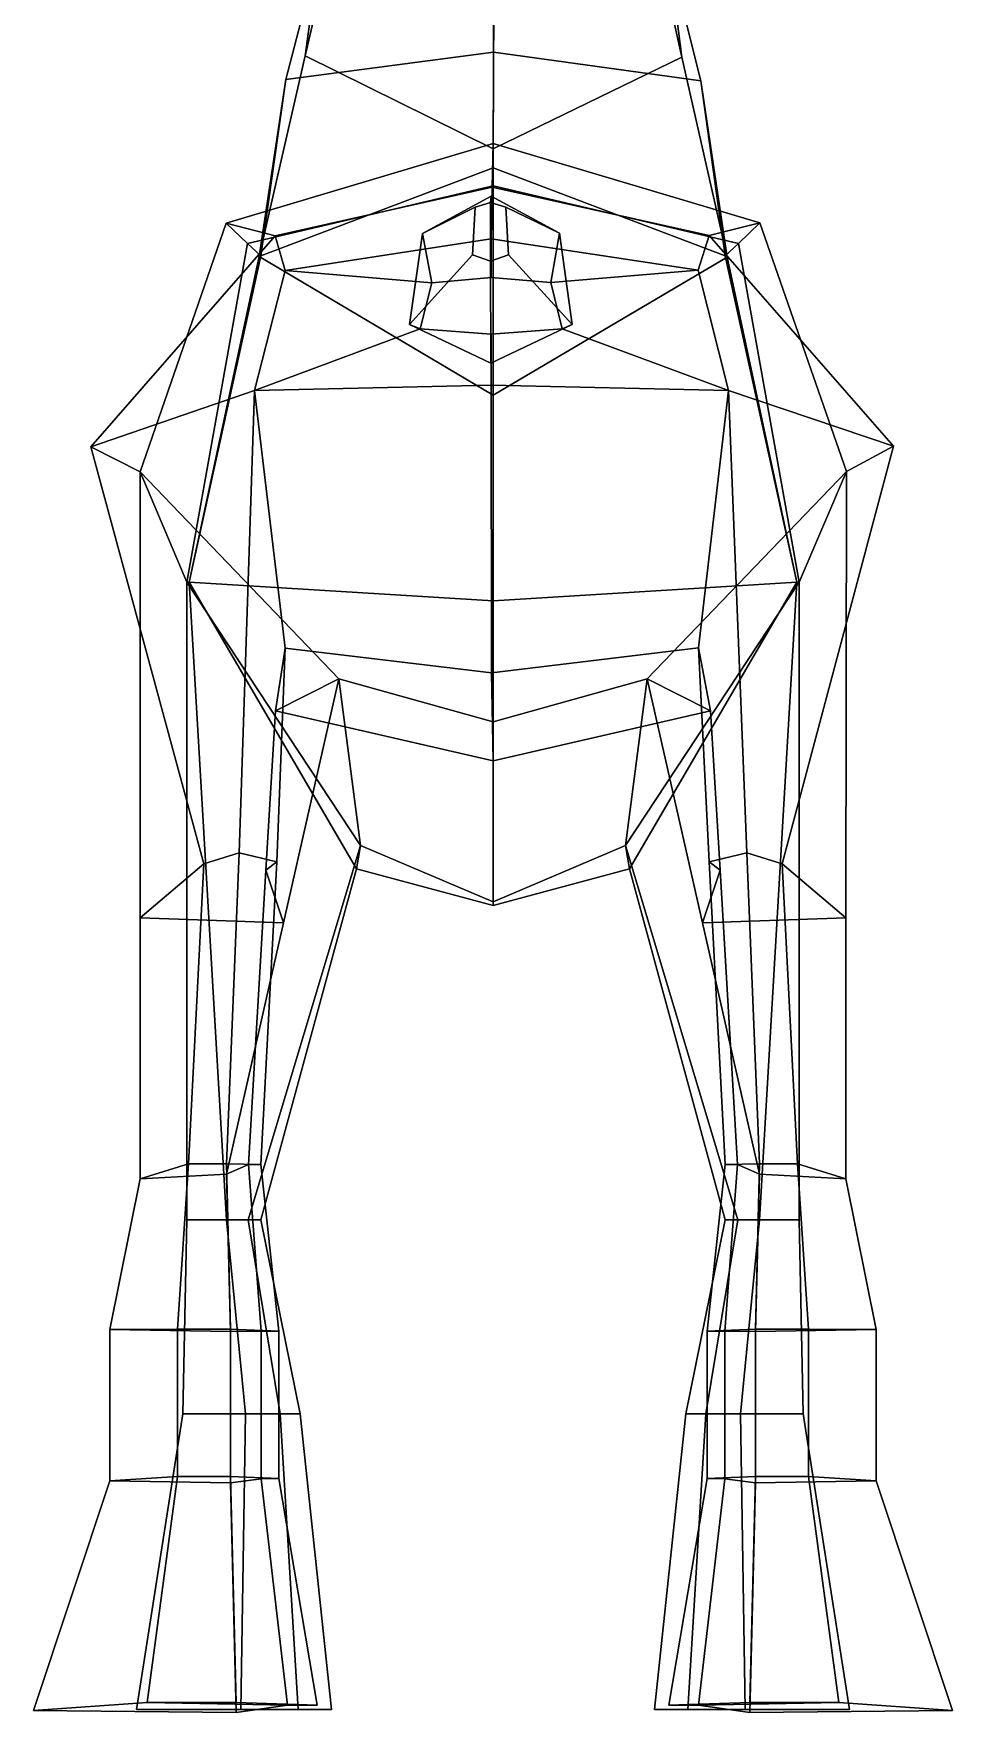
# Model space of a CAD drawing. Extents: x -88 to 90, y -151 to 318.
# Drawn here: x -84.7 to 84.7, y -151.2 to 158.2 of the extents above; entities that cross this region are included whole.
import ezdxf

# ---------------------------------------------------------------- set-up
doc = ezdxf.new("R2010")
doc.units = 0

msp = doc.modelspace()

# ---------------------------------------------------------------- linework, layer by layer
for points in [[(-31.900734, 173.900162, 164.654465), (-34.601055, 154.135468, 180.492279), (-23.193375, 203.152603, 201.703262), (-19.953535, 231.852463, 202.315445)], [(32.271221, 173.634567, 164.642776), (21.073214, 231.55867, 202.292053), (23.913313, 202.878876, 201.685989), (34.818436, 153.91243, 180.484726)], [(-34.601055, 154.135468, 180.492279), (0.060943, 137.001236, 200.252777), (0.15458, 163.560471, 208.846954), (-23.193375, 203.152603, 201.703262)], [(34.818436, 153.91243, 180.484726), (23.913313, 202.878876, 201.685989), (0.15458, 163.560471, 208.846954), (0.060943, 137.001236, 200.252777)], [(0.100805, 154.809967, 143.149368), (-38.163486, 149.774368, 147.278503), (-31.900734, 173.900162, 164.654465), (0.209372, 179.048965, 160.409225)], [(0.100805, 154.809967, 143.149368), (0.209372, 179.048965, 160.409225), (32.271221, 173.634567, 164.642776), (38.332905, 149.560608, 147.272217)], [(-43.111885, 117.133827, 164.225296), (-34.601055, 154.135468, 180.492279), (-31.900734, 173.900162, 164.654465), (-38.163486, 149.774368, 147.278503)], [(38.332905, 149.560608, 147.272217), (32.271221, 173.634567, 164.642776), (34.818436, 153.91243, 180.484726), (43.141117, 117.032288, 164.224045)], [(-42.770077, 117.251564, 125.583603), (-38.163486, 149.774368, 147.278503), (0.100805, 154.809967, 143.149368), (0, 133.515457, 127.227074)], [(42.770077, 117.251564, 125.583603), (0, 133.515457, 127.227074), (0.100805, 154.809967, 143.149368), (38.332905, 149.560608, 147.272217)], [(-43.111885, 117.133827, 164.225296), (0, 91.61882, 193.783798), (0.060943, 137.001236, 200.252777), (-34.601055, 154.135468, 180.492279)], [(43.141117, 117.032288, 164.224045), (34.818436, 153.91243, 180.484726), (0.060943, 137.001236, 200.252777), (0, 91.61882, 193.783798)], [(-56.017715, 57.14344, 144.548477), (-43.111885, 117.133827, 164.225296), (-38.163486, 149.774368, 147.278503), (-42.770077, 117.251564, 125.583603)], [(56.017715, 57.14344, 144.548477), (42.770077, 117.251564, 125.583603), (38.332905, 149.560608, 147.272217), (43.141117, 117.032288, 164.224045)], [(-49.163956, 123.286888, 13.876208), (-45.264404, 119.570038, 94.259506), (0, 130.180222, 94.018173), (0.004847, 138.000824, 14.517497)], [(0.004847, 138.000824, 14.517497), (-0.159457, 129.914551, -23.069109), (-40.155876, 120.977043, -23.210793), (-49.163956, 123.286888, 13.876208)], [(0.004847, 138.000824, 14.517497), (49.173645, 123.34716, 13.447007), (39.83876, 121.026062, -23.559933), (-0.159457, 129.914551, -23.069109)], [(49.173645, 123.34716, 13.447007), (0.004847, 138.000824, 14.517497), (0, 130.180222, 94.018173), (45.264404, 119.570038, 94.259506)], [(0, 130.180222, 94.018173), (-45.264404, 119.570038, 94.259506), (-42.770077, 117.251564, 125.583603), (0, 133.515457, 127.227074)], [(0, 130.180222, 94.018173), (0, 133.515457, 127.227074), (42.770077, 117.251564, 125.583603), (45.264404, 119.570038, 94.259506)], [(-0.159457, 129.914551, -23.069109), (-0.311493, 120.382446, -57.968803), (-38.34029, 114.57988, -47.622681), (-40.155876, 120.977043, -23.210793)], [(-12.969666, 121.414894, -69.970161), (-11.271603, 112.314476, -58.950729), (-0.324617, 113.286469, -61.347069), (-0.36524, 128.271469, -69.650261)], [(-3.311298, 126.263588, -90.912773), (-12.969666, 121.414894, -69.970161), (-0.36524, 128.271469, -69.650261), (-0.458955, 127.091705, -90.888718)], [(-0.459096, 116.260147, -91.551781), (-3.783953, 117.461441, -91.449516), (-3.311298, 126.263588, -90.912773), (-0.458955, 127.091705, -90.888718)], [(-0.459096, 116.260147, -91.551781), (-0.458955, 127.091705, -90.888718), (2.39349, 126.267097, -90.937675), (2.865918, 117.4655, -91.478531)], [(2.39349, 126.267097, -90.937675), (-0.458955, 127.091705, -90.888718), (-0.36524, 128.271469, -69.650261), (12.239399, 121.430328, -70.080193)], [(12.239399, 121.430328, -70.080193), (-0.36524, 128.271469, -69.650261), (-0.324617, 113.286469, -61.347069), (10.64366, 112.327896, -59.046379)], [(-0.159457, 129.914551, -23.069109), (39.83876, 121.026062, -23.559933), (37.810421, 114.626549, -47.955044), (-0.311493, 120.382446, -57.968803)], [(-3.783953, 117.461441, -91.449516), (-15.364753, 104.604195, -78.254089), (-12.969666, 121.414894, -69.970161), (-3.311298, 126.263588, -90.912773)], [(2.865918, 117.4655, -91.478531), (2.39349, 126.267097, -90.937675), (12.239399, 121.430328, -70.080193), (14.569728, 104.62252, -78.384743)], [(-49.163956, 123.286888, 13.876208), (-40.155876, 120.977043, -23.210793), (-74.159309, 82.078308, -24.501129), (-65.033607, 77.448494, 25.02598)], [(-74.159309, 82.078308, -24.501129), (-40.155876, 120.977043, -23.210793), (-38.34029, 114.57988, -47.622681), (-43.967609, 92.421295, -53.355736)], [(-65.033607, 77.448494, 25.02598), (-56.472889, 57.099991, 95.209816), (-45.264404, 119.570038, 94.259506), (-49.163956, 123.286888, 13.876208)], [(-15.364753, 104.604195, -78.254089), (-13.426001, 103.818352, -64.751526), (-11.271603, 112.314476, -58.950729), (-12.969666, 121.414894, -69.970161)], [(14.569728, 104.62252, -78.384743), (12.239399, 121.430328, -70.080193), (10.64366, 112.327896, -59.046379), (12.751, 103.834396, -64.865776)], [(73.849525, 82.169022, -25.147125), (43.398197, 92.474846, -53.737049), (37.810421, 114.626549, -47.955044), (39.83876, 121.026062, -23.559933)], [(49.173645, 123.34716, 13.447007), (65.165047, 77.528282, 24.45772), (73.849525, 82.169022, -25.147125), (39.83876, 121.026062, -23.559933)], [(65.165047, 77.528282, 24.45772), (49.173645, 123.34716, 13.447007), (45.264404, 119.570038, 94.259506), (56.472889, 57.099991, 95.209816)], [(-56.472889, 57.099991, 95.209816), (-56.017715, 57.14344, 144.548477), (-42.770077, 117.251564, 125.583603), (-45.264404, 119.570038, 94.259506)], [(-11.271603, 112.314476, -58.950729), (-38.34029, 114.57988, -47.622681), (-0.311493, 120.382446, -57.968803), (-0.324617, 113.286469, -61.347069)], [(10.64366, 112.327896, -59.046379), (-0.324617, 113.286469, -61.347069), (-0.311493, 120.382446, -57.968803), (37.810421, 114.626549, -47.955044)], [(56.472889, 57.099991, 95.209816), (45.264404, 119.570038, 94.259506), (42.770077, 117.251564, 125.583603), (56.017715, 57.14344, 144.548477)], [(-56.017715, 57.14344, 144.548477), (0, 53.695263, 185.63887), (0, 91.61882, 193.783798), (-43.111885, 117.133827, 164.225296)], [(-13.426001, 103.818352, -64.751526), (-43.967609, 92.421295, -53.355736), (-38.34029, 114.57988, -47.622681), (-11.271603, 112.314476, -58.950729)], [(-0.459096, 116.260147, -91.551781), (-0.403032, 97.459587, -79.9832), (-15.364753, 104.604195, -78.254089), (-3.783953, 117.461441, -91.449516)], [(-0.459096, 116.260147, -91.551781), (2.865918, 117.4655, -91.478531), (14.569728, 104.62252, -78.384743), (-0.403032, 97.459587, -79.9832)], [(56.017715, 57.14344, 144.548477), (43.141117, 117.032288, 164.224045), (0, 91.61882, 193.783798), (0, 53.695263, 185.63887)], [(12.751, 103.834396, -64.865776), (10.64366, 112.327896, -59.046379), (37.810421, 114.626549, -47.955044), (43.398197, 92.474846, -53.737049)], [(-13.426001, 103.818352, -64.751526), (-0.353571, 102.832771, -68.496956), (-0.36092, 93.447487, -70.704147), (-43.967609, 92.421295, -53.355736)], [(-0.403032, 97.459587, -79.9832), (-0.353571, 102.832771, -68.496956), (-13.426001, 103.818352, -64.751526), (-15.364753, 104.604195, -78.254089)], [(-0.403032, 97.459587, -79.9832), (14.569728, 104.62252, -78.384743), (12.751, 103.834396, -64.865776), (-0.353571, 102.832771, -68.496956)], [(12.751, 103.834396, -64.865776), (43.398197, 92.474846, -53.737049), (-0.36092, 93.447487, -70.704147), (-0.353571, 102.832771, -68.496956)], [(-0.257922, 40.426548, -50.527958), (-38.286724, 44.961399, -39.579281), (-43.967609, 92.421295, -53.355736), (-0.36092, 93.447487, -70.704147)], [(-0.257922, 40.426548, -50.527958), (-0.36092, 93.447487, -70.704147), (43.398197, 92.474846, -53.737049), (37.863991, 45.00808, -39.911644)], [(-43.967609, 92.421295, -53.355736), (-46.799583, 7.251826, -58.257782), (-53.299347, 5.203699, -53.889301), (-74.159309, 82.078308, -24.501129)], [(-43.967609, 92.421295, -53.355736), (-38.286724, 44.961399, -39.579281), (-39.86697, 5.542875, -54.612747), (-46.799583, 7.251826, -58.257782)], [(43.398197, 92.474846, -53.737049), (46.799583, 7.251826, -58.257782), (39.86697, 5.542875, -54.612747), (37.863991, 45.00808, -39.911644)], [(43.398197, 92.474846, -53.737049), (73.849525, 82.169022, -25.147125), (53.299347, 5.203699, -53.889301), (46.799583, 7.251826, -58.257782)], [(-65.033607, 77.448494, 25.02598), (-74.159309, 82.078308, -24.501129), (-53.299347, 5.203699, -53.889301), (-65.059006, -4.723873, 3.263587)], [(65.165047, 77.528282, 24.45772), (65.059006, -4.723873, 3.263587), (53.299347, 5.203699, -53.889301), (73.849525, 82.169022, -25.147125)], [(-65.033607, 77.448494, 25.02598), (-65.059006, -4.723873, 3.263587), (-38.628078, -5.64549, 8.029028), (-28.433218, 39.303574, 24.904917)], [(-28.433218, 39.303574, 24.904917), (-24.408182, 8.563085, 96.156914), (-56.472889, 57.099991, 95.209816), (-65.033607, 77.448494, 25.02598)], [(28.433218, 39.303574, 24.904917), (65.165047, 77.528282, 24.45772), (56.472889, 57.099991, 95.209816), (24.408182, 8.563085, 96.156914)], [(65.165047, 77.528282, 24.45772), (28.433218, 39.303574, 24.904917), (38.628078, -5.64549, 8.029028), (65.059006, -4.723873, 3.263587)], [(-49.138344, -60.44841, 132.888428), (-56.017715, 57.14344, 144.548477), (-56.472889, 57.099991, 95.209816), (-56.472889, -60.44841, 113.821991)], [(-45.113312, -60.44841, 114.248184), (-56.472889, -60.44841, 113.821991), (-56.472889, 57.099991, 95.209816), (-24.408182, 8.563085, 96.156914)], [(0, -2.453725, 144.548477), (0, 53.695263, 185.63887), (-56.017715, 57.14344, 144.548477), (-25.154043, 4.294358, 130.872986)], [(-42.770077, -60.44841, 127.490196), (-25.154043, 4.294358, 130.872986), (-56.017715, 57.14344, 144.548477), (-49.138344, -60.44841, 132.888428)], [(0, -2.453725, 144.548477), (25.154043, 4.294358, 130.872986), (56.017715, 57.14344, 144.548477), (0, 53.695263, 185.63887)], [(45.113312, -60.44841, 114.248184), (24.408182, 8.563085, 96.156914), (56.472889, 57.099991, 95.209816), (56.472889, -60.44841, 113.821991)], [(42.770077, -60.44841, 127.490196), (49.138344, -60.44841, 132.888428), (56.017715, 57.14344, 144.548477), (25.154043, 4.294358, 130.872986)], [(49.138344, -60.44841, 132.888428), (56.472889, -60.44841, 113.821991), (56.472889, 57.099991, 95.209816), (56.017715, 57.14344, 144.548477)], [(-39.86697, 5.542875, -54.612747), (-38.286724, 44.961399, -39.579281), (-40.105022, 33.392391, -24.286116), (-41.852661, 4.056981, -51.443474)], [(0, 24.210703, -24.07728), (-40.105022, 33.392391, -24.286116), (-38.286724, 44.961399, -39.579281), (-0.257922, 40.426548, -50.527958)], [(0, 24.210703, -24.07728), (-0.257922, 40.426548, -50.527958), (37.863991, 45.00808, -39.911644), (40.105022, 33.392391, -24.286116)], [(37.863991, 45.00808, -39.911644), (39.86697, 5.542875, -54.612747), (41.852661, 4.056981, -51.443474), (40.105022, 33.392391, -24.286116)], [(-38.628078, -5.64549, 8.029028), (-41.852661, 4.056981, -51.443474), (-40.105022, 33.392391, -24.286116), (-28.433218, 39.303574, 24.904917)], [(-28.433218, 39.303574, 24.904917), (-40.105022, 33.392391, -24.286116), (0, 24.210703, -24.07728), (0, 31.401484, 24.904917)], [(0, 31.401484, 24.904917), (0, -1.805431, 96.392754), (-24.408182, 8.563085, 96.156914), (-28.433218, 39.303574, 24.904917)], [(0, 31.401484, 24.904917), (28.433218, 39.303574, 24.904917), (24.408182, 8.563085, 96.156914), (0, -1.805431, 96.392754)], [(28.433218, 39.303574, 24.904917), (0, 31.401484, 24.904917), (0, 24.210703, -24.07728), (40.105022, 33.392391, -24.286116)], [(38.628078, -5.64549, 8.029028), (28.433218, 39.303574, 24.904917), (40.105022, 33.392391, -24.286116), (41.852661, 4.056981, -51.443474)], [(-49.138344, -50.097244, -58.864578), (-56.123295, -50.097244, -58.864578), (-53.299347, 5.203699, -53.889301), (-46.799583, 7.251826, -58.257782)], [(-46.799583, 7.251826, -58.257782), (-39.86697, 5.542875, -54.612747), (-42.770077, -50.239304, -58.864578), (-49.138344, -50.097244, -58.864578)], [(-45.113312, -60.44841, 114.248184), (-24.408182, 8.563085, 96.156914), (-25.154043, 4.294358, 130.872986), (-42.770077, -60.44841, 127.490196)], [(0, -1.805431, 96.392754), (0, -2.453725, 144.548477), (-25.154043, 4.294358, 130.872986), (-24.408182, 8.563085, 96.156914)], [(0, -1.805431, 96.392754), (24.408182, 8.563085, 96.156914), (25.154043, 4.294358, 130.872986), (0, -2.453725, 144.548477)], [(45.113312, -60.44841, 114.248184), (42.770077, -60.44841, 127.490196), (25.154043, 4.294358, 130.872986), (24.408182, 8.563085, 96.156914)], [(46.799583, 7.251826, -58.257782), (49.138344, -50.097244, -58.864578), (42.770077, -50.239304, -58.864578), (39.86697, 5.542875, -54.612747)], [(49.138344, -50.097244, -58.864578), (46.799583, 7.251826, -58.257782), (53.299347, 5.203699, -53.889301), (56.123295, -50.097244, -58.864578)], [(-53.299347, 5.203699, -53.889301), (-56.123295, -50.097244, -58.864578), (-65.059006, -52.88863, -9.36897), (-65.059006, -4.723873, 3.263587)], [(-45.103317, -50.247112, -58.864578), (-41.852661, 4.056981, -51.443474), (-38.628078, -5.64549, 8.029028), (-49.138344, -51.985199, -9.36897)], [(-42.770077, -50.239304, -58.864578), (-39.86697, 5.542875, -54.612747), (-41.852661, 4.056981, -51.443474), (-45.103317, -50.247112, -58.864578)], [(45.103317, -50.247112, -58.864578), (49.138344, -51.985199, -9.36897), (38.628078, -5.64549, 8.029028), (41.852661, 4.056981, -51.443474)], [(42.770077, -50.239304, -58.864578), (45.103317, -50.247112, -58.864578), (41.852661, 4.056981, -51.443474), (39.86697, 5.542875, -54.612747)], [(53.299347, 5.203699, -53.889301), (65.059006, -4.723873, 3.263587), (65.059006, -52.88863, -9.36897), (56.123295, -50.097244, -58.864578)], [(-65.059006, -4.723873, 3.263587), (-65.059006, -52.88863, -9.36897), (-49.138344, -51.985199, -9.36897), (-38.628078, -5.64549, 8.029028)], [(65.059006, -4.723873, 3.263587), (38.628078, -5.64549, 8.029028), (49.138344, -51.985199, -9.36897), (65.059006, -52.88863, -9.36897)], [(-70.60881, -80.642654, -38.644833), (-65.059006, -52.88863, -9.36897), (-56.123295, -50.097244, -58.864578), (-58.139416, -80.59317, -71.466141)], [(-48.392235, -81.009407, -38.644833), (-49.138344, -51.985199, -9.36897), (-65.059006, -52.88863, -9.36897), (-70.60881, -80.642654, -38.644833)], [(-58.139416, -80.59317, -71.466141), (-56.123295, -50.097244, -58.864578), (-49.138344, -50.097244, -58.864578), (-48.392235, -80.59317, -72.654289)], [(-39.5056, -80.943977, -72.301056), (-48.392235, -80.59317, -72.654289), (-49.138344, -50.097244, -58.864578), (-42.770077, -50.239304, -58.864578)], [(-48.392235, -81.009407, -38.644833), (-42.76152, -80.963234, -71.438248), (-45.103317, -50.247112, -58.864578), (-49.138344, -51.985199, -9.36897)], [(-42.76152, -80.963234, -71.438248), (-39.5056, -80.943977, -72.301056), (-42.770077, -50.239304, -58.864578), (-45.103317, -50.247112, -58.864578)], [(39.5056, -80.943977, -72.301056), (42.770077, -50.239304, -58.864578), (49.138344, -50.097244, -58.864578), (48.392235, -80.59317, -72.654289)], [(42.76152, -80.963234, -71.438248), (45.103317, -50.247112, -58.864578), (42.770077, -50.239304, -58.864578), (39.5056, -80.943977, -72.301056)], [(48.392235, -81.009407, -38.644833), (49.138344, -51.985199, -9.36897), (45.103317, -50.247112, -58.864578), (42.76152, -80.963234, -71.438248)], [(58.139416, -80.59317, -71.466141), (48.392235, -80.59317, -72.654289), (49.138344, -50.097244, -58.864578), (56.123295, -50.097244, -58.864578)], [(48.392235, -81.009407, -38.644833), (70.60881, -80.642654, -38.644833), (65.059006, -52.88863, -9.36897), (49.138344, -51.985199, -9.36897)], [(70.60881, -80.642654, -38.644833), (58.139416, -80.59317, -71.466141), (56.123295, -50.097244, -58.864578), (65.059006, -52.88863, -9.36897)], [(-39.2551, -96.171539, 97.644386), (-57.203239, -96.171539, 96.970993), (-56.472889, -60.44841, 113.821991), (-45.113312, -60.44841, 114.248184)], [(-45.614655, -96.171539, 127.095955), (-49.138344, -60.44841, 132.888428), (-56.472889, -60.44841, 113.821991), (-57.203239, -96.171539, 96.970993)], [(-45.614655, -96.171539, 127.095955), (-35.552792, -96.171539, 118.566757), (-42.770077, -60.44841, 127.490196), (-49.138344, -60.44841, 132.888428)], [(-35.552792, -96.171539, 118.566757), (-39.2551, -96.171539, 97.644386), (-45.113312, -60.44841, 114.248184), (-42.770077, -60.44841, 127.490196)], [(35.552792, -96.171539, 118.566757), (42.770077, -60.44841, 127.490196), (45.113312, -60.44841, 114.248184), (39.2551, -96.171539, 97.644386)], [(45.614655, -96.171539, 127.095955), (49.138344, -60.44841, 132.888428), (42.770077, -60.44841, 127.490196), (35.552792, -96.171539, 118.566757)], [(39.2551, -96.171539, 97.644386), (45.113312, -60.44841, 114.248184), (56.472889, -60.44841, 113.821991), (57.203239, -96.171539, 96.970993)], [(45.614655, -96.171539, 127.095955), (57.203239, -96.171539, 96.970993), (56.472889, -60.44841, 113.821991), (49.138344, -60.44841, 132.888428)], [(-70.60881, -108.537033, -17.707796), (-70.60881, -80.642654, -38.644833), (-58.139416, -80.59317, -71.466141), (-58.139416, -107.737556, -48.290443)], [(-48.392235, -108.903786, -17.707796), (-48.392235, -81.009407, -38.644833), (-70.60881, -80.642654, -38.644833), (-70.60881, -108.537033, -17.707796)], [(-58.139416, -107.737556, -48.290443), (-58.139416, -80.59317, -71.466141), (-48.392235, -80.59317, -72.654289), (-48.392235, -107.737556, -48.438965)], [(-39.5056, -108.126625, -48.394814), (-48.392235, -107.737556, -48.438965), (-48.392235, -80.59317, -72.654289), (-39.5056, -80.943977, -72.301056)], [(-48.392235, -108.903786, -17.707796), (-42.76152, -108.147987, -48.286957), (-42.76152, -80.963234, -71.438248), (-48.392235, -81.009407, -38.644833)], [(-42.76152, -108.147987, -48.286957), (-39.5056, -108.126625, -48.394814), (-39.5056, -80.943977, -72.301056), (-42.76152, -80.963234, -71.438248)], [(39.5056, -108.126625, -48.394814), (39.5056, -80.943977, -72.301056), (48.392235, -80.59317, -72.654289), (48.392235, -107.737556, -48.438965)], [(42.76152, -108.147987, -48.286957), (42.76152, -80.963234, -71.438248), (39.5056, -80.943977, -72.301056), (39.5056, -108.126625, -48.394814)], [(48.392235, -108.903786, -17.707796), (48.392235, -81.009407, -38.644833), (42.76152, -80.963234, -71.438248), (42.76152, -108.147987, -48.286957)], [(58.139416, -107.737556, -48.290443), (48.392235, -107.737556, -48.438965), (48.392235, -80.59317, -72.654289), (58.139416, -80.59317, -71.466141)], [(48.392235, -108.903786, -17.707796), (70.60881, -108.537033, -17.707796), (70.60881, -80.642654, -38.644833), (48.392235, -81.009407, -38.644833)], [(70.60881, -108.537033, -17.707796), (58.139416, -107.737556, -48.290443), (58.139416, -80.59317, -71.466141), (70.60881, -80.642654, -38.644833)], [(-35.919548, -150.652771, 97.483521), (-65.713448, -150.652771, 96.278152), (-57.203239, -96.171539, 96.970993), (-39.2551, -96.171539, 97.644386)], [(-46.476402, -150.652771, 150.201828), (-45.614655, -96.171539, 127.095955), (-57.203239, -96.171539, 96.970993), (-65.713448, -150.652771, 96.278152)], [(-46.476402, -150.652771, 150.201828), (-29.773712, -150.652771, 134.93457), (-35.552792, -96.171539, 118.566757), (-45.614655, -96.171539, 127.095955)], [(-29.773712, -150.652771, 134.93457), (-35.919548, -150.652771, 97.483521), (-39.2551, -96.171539, 97.644386), (-35.552792, -96.171539, 118.566757)], [(29.773712, -150.652771, 134.93457), (35.552792, -96.171539, 118.566757), (39.2551, -96.171539, 97.644386), (35.919548, -150.652771, 97.483521)], [(46.476402, -150.652771, 150.201828), (45.614655, -96.171539, 127.095955), (35.552792, -96.171539, 118.566757), (29.773712, -150.652771, 134.93457)], [(35.919548, -150.652771, 97.483521), (39.2551, -96.171539, 97.644386), (57.203239, -96.171539, 96.970993), (65.713448, -150.652771, 96.278152)], [(46.476402, -150.652771, 150.201828), (65.713448, -150.652771, 96.278152), (57.203239, -96.171539, 96.970993), (45.614655, -96.171539, 127.095955)], [(-84.696877, -150.879303, 25.543516), (-70.60881, -108.537033, -17.707796), (-58.139416, -107.737556, -48.290443), (-63.748291, -149.410843, -44.075516)], [(-63.748291, -149.410843, -44.075516), (-58.139416, -107.737556, -48.290443), (-48.392235, -107.737556, -48.438965), (-47.373016, -149.410843, -44.798927)], [(-32.443466, -149.870895, -44.583858), (-47.373016, -149.410843, -44.798927), (-48.392235, -107.737556, -48.438965), (-39.5056, -108.126625, -48.394814)], [(-47.373016, -151.220642, 25.543516), (-37.913422, -149.896179, -44.058537), (-42.76152, -108.147987, -48.286957), (-48.392235, -108.903786, -17.707796)], [(-37.913422, -149.896179, -44.058537), (-32.443466, -149.870895, -44.583858), (-39.5056, -108.126625, -48.394814), (-42.76152, -108.147987, -48.286957)], [(32.443466, -149.870895, -44.583858), (39.5056, -108.126625, -48.394814), (48.392235, -107.737556, -48.438965), (47.373016, -149.410843, -44.798927)], [(37.913422, -149.896179, -44.058537), (42.76152, -108.147987, -48.286957), (39.5056, -108.126625, -48.394814), (32.443466, -149.870895, -44.583858)], [(47.373016, -151.220642, 25.543516), (48.392235, -108.903786, -17.707796), (42.76152, -108.147987, -48.286957), (37.913422, -149.896179, -44.058537)], [(63.748291, -149.410843, -44.075516), (47.373016, -149.410843, -44.798927), (48.392235, -107.737556, -48.438965), (58.139416, -107.737556, -48.290443)], [(84.696877, -150.879303, 25.543516), (63.748291, -149.410843, -44.075516), (58.139416, -107.737556, -48.290443), (70.60881, -108.537033, -17.707796)], [(-47.373016, -151.220642, 25.543516), (-48.392235, -108.903786, -17.707796), (-70.60881, -108.537033, -17.707796), (-84.696877, -150.879303, 25.543516)], [(47.373016, -151.220642, 25.543516), (84.696877, -150.879303, 25.543516), (70.60881, -108.537033, -17.707796), (48.392235, -108.903786, -17.707796)], [(-84.696877, -150.879303, 25.543516), (-63.748291, -149.410843, -44.075516), (-37.913422, -149.896179, -44.058537), (-47.373016, -151.220642, 25.543516)], [(-65.713448, -150.652771, 96.278152), (-35.919548, -150.652771, 97.483521), (-29.773712, -150.652771, 134.93457), (-46.476402, -150.652771, 150.201828)], [(-63.748291, -149.410843, -44.075516), (-47.373016, -149.410843, -44.798927), (-32.443466, -149.870895, -44.583858), (-37.913422, -149.896179, -44.058537)], [(65.713448, -150.652771, 96.278152), (46.476402, -150.652771, 150.201828), (29.773712, -150.652771, 134.93457), (35.919548, -150.652771, 97.483521)], [(63.748291, -149.410843, -44.075516), (37.913422, -149.896179, -44.058537), (32.443466, -149.870895, -44.583858), (47.373016, -149.410843, -44.798927)], [(84.696877, -150.879303, 25.543516), (47.373016, -151.220642, 25.543516), (37.913422, -149.896179, -44.058537), (63.748291, -149.410843, -44.075516)]]:
    msp.add_3dface(points)

doc.saveas('drawing.dxf')
